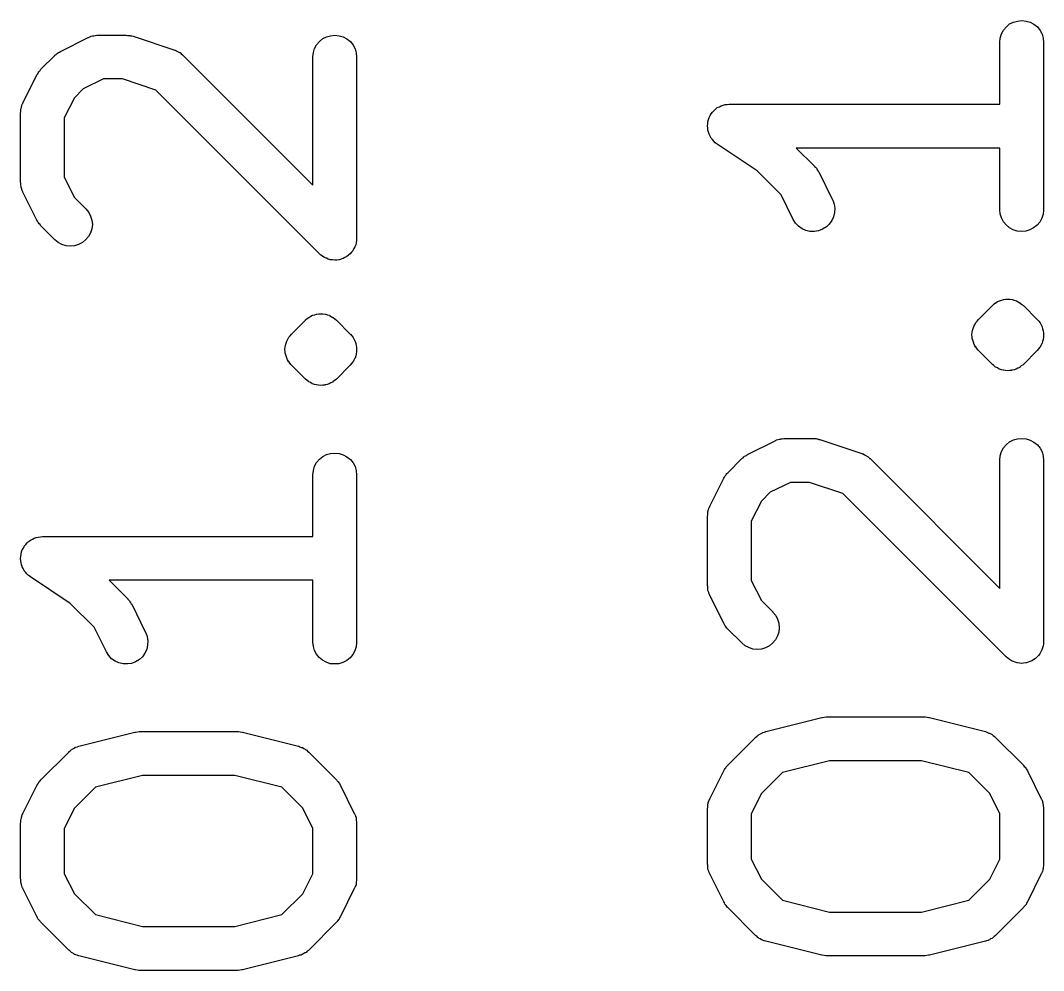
# Model space of a CAD drawing. Extents: x 160.5 to 231.1, y -123.8 to -81.5.
# Drawn here: x 201.302 to 204.802, y -112.574 to -109.326 of the extents above; entities that cross this region are included whole.
import ezdxf

# ---------------------------------------------------------------- set-up
doc = ezdxf.new("R2010")
doc.units = 0
doc.layers.add('BLACK', color=7, linetype='CONTINUOUS')

msp = doc.modelspace()

# ---------------------------------------------------------------- linework, layer by layer
at = {"layer": 'BLACK', "linetype": 'CONTINUOUS'}
for p, q in [((204.675, -109.348), (204.686, -109.338)), ((204.686, -109.338), (204.699, -109.332)), ((204.699, -109.332), (204.713, -109.328)), ((204.713, -109.328), (204.728, -109.326)), ((204.728, -109.326), (204.742, -109.328)), ((204.742, -109.328), (204.756, -109.332)), ((204.756, -109.332), (204.769, -109.339)), ((204.769, -109.339), (204.781, -109.348)), ((204.654, -109.386), (204.658, -109.372)), ((204.658, -109.372), (204.665, -109.359)), ((204.665, -109.359), (204.675, -109.348)), ((204.781, -109.348), (204.79, -109.36)), ((204.79, -109.36), (204.797, -109.373)), ((204.797, -109.373), (204.801, -109.387)), ((201.439, -109.432), (201.534, -109.384)), ((201.534, -109.384), (201.535, -109.384)), ((201.535, -109.384), (201.537, -109.383)), ((201.537, -109.383), (201.539, -109.382)), ((201.539, -109.382), (201.544, -109.38)), ((201.544, -109.38), (201.549, -109.379)), ((201.549, -109.379), (201.551, -109.378)), ((201.551, -109.378), (201.553, -109.378)), ((201.553, -109.378), (201.558, -109.377)), ((201.558, -109.377), (201.563, -109.376)), ((201.563, -109.376), (201.566, -109.376)), ((201.566, -109.376), (201.568, -109.376)), ((201.568, -109.376), (201.663, -109.376)), ((201.663, -109.376), (201.664, -109.376)), ((201.664, -109.376), (201.668, -109.377)), ((201.668, -109.377), (201.673, -109.377)), ((201.673, -109.377), (201.676, -109.377)), ((201.676, -109.377), (201.679, -109.378)), ((201.679, -109.378), (201.683, -109.379)), ((201.683, -109.379), (201.687, -109.38)), ((201.687, -109.38), (201.83, -109.428)), ((202.308, -109.422), (202.315, -109.409)), ((202.315, -109.409), (202.325, -109.398)), ((202.325, -109.398), (202.336, -109.388)), ((202.336, -109.388), (202.349, -109.382)), ((202.349, -109.382), (202.363, -109.378)), ((202.363, -109.378), (202.378, -109.376)), ((202.378, -109.376), (202.392, -109.378)), ((202.392, -109.378), (202.406, -109.382)), ((202.406, -109.382), (202.419, -109.389)), ((202.419, -109.389), (202.431, -109.398)), ((202.431, -109.398), (202.44, -109.41)), ((202.44, -109.41), (202.447, -109.423)), ((204.652, -109.4), (204.654, -109.386)), ((204.652, -109.401), (204.652, -109.4)), ((204.652, -109.612), (204.652, -109.401)), ((204.801, -109.387), (204.802, -109.401)), ((204.802, -109.401), (204.802, -109.973)), ((201.42, -109.445), (201.424, -109.442)), ((201.42, -109.446), (201.42, -109.445)), ((201.424, -109.442), (201.427, -109.44)), ((201.427, -109.44), (201.429, -109.438)), ((201.429, -109.438), (201.432, -109.436)), ((201.432, -109.436), (201.436, -109.434)), ((201.436, -109.434), (201.439, -109.432)), ((201.83, -109.428), (201.831, -109.428)), ((201.831, -109.428), (201.833, -109.429)), ((201.833, -109.429), (201.835, -109.43)), ((201.835, -109.43), (201.839, -109.432)), ((201.839, -109.432), (201.844, -109.434)), ((201.844, -109.434), (201.846, -109.435)), ((201.846, -109.435), (201.848, -109.436)), ((201.848, -109.436), (201.852, -109.44)), ((201.852, -109.44), (201.856, -109.443)), ((201.856, -109.443), (201.857, -109.444)), ((201.857, -109.444), (201.859, -109.446)), ((202.302, -109.45), (202.304, -109.436)), ((202.304, -109.436), (202.308, -109.422)), ((202.447, -109.423), (202.451, -109.437)), ((202.451, -109.437), (202.452, -109.451)), ((201.372, -109.493), (201.42, -109.446)), ((201.859, -109.446), (202.302, -109.889)), ((202.302, -109.451), (202.302, -109.45)), ((202.302, -109.889), (202.302, -109.451)), ((202.452, -109.451), (202.452, -110.07)), ((201.31, -109.608), (201.358, -109.513)), ((201.358, -109.512), (201.361, -109.508)), ((201.358, -109.513), (201.358, -109.512)), ((201.361, -109.508), (201.363, -109.505)), ((201.363, -109.505), (201.365, -109.502)), ((201.365, -109.502), (201.366, -109.5)), ((201.366, -109.5), (201.369, -109.497)), ((201.369, -109.497), (201.372, -109.493)), ((201.586, -109.526), (201.517, -109.56)), ((201.651, -109.526), (201.586, -109.526)), ((201.765, -109.564), (201.651, -109.526)), ((201.517, -109.56), (201.487, -109.591)), ((202.324, -110.123), (201.765, -109.564)), ((201.305, -109.622), (201.307, -109.617)), ((201.307, -109.617), (201.308, -109.612)), ((201.308, -109.612), (201.31, -109.61)), ((201.31, -109.61), (201.31, -109.608)), ((201.487, -109.591), (201.452, -109.659)), ((203.693, -109.621), (203.699, -109.618)), ((203.699, -109.618), (203.706, -109.615)), ((203.699, -109.618), (203.699, -109.618)), ((203.699, -109.618), (203.699, -109.618)), ((203.706, -109.615), (203.713, -109.613)), ((203.713, -109.613), (203.713, -109.613)), ((203.713, -109.613), (203.713, -109.613)), ((203.713, -109.613), (203.72, -109.613)), ((203.72, -109.613), (203.727, -109.612)), ((203.727, -109.612), (204.652, -109.612)), ((201.302, -109.641), (201.303, -109.638)), ((201.302, -109.642), (201.302, -109.641)), ((201.302, -109.88), (201.302, -109.642)), ((201.303, -109.631), (201.304, -109.626)), ((201.303, -109.636), (201.303, -109.631)), ((201.303, -109.638), (201.303, -109.636)), ((201.304, -109.626), (201.305, -109.624)), ((201.305, -109.624), (201.305, -109.622)), ((203.658, -109.658), (203.662, -109.651)), ((203.662, -109.651), (203.665, -109.645)), ((203.665, -109.645), (203.67, -109.639)), ((203.665, -109.645), (203.665, -109.645)), ((203.665, -109.645), (203.665, -109.645)), ((203.67, -109.639), (203.675, -109.634)), ((203.675, -109.634), (203.68, -109.629)), ((203.675, -109.634), (203.675, -109.634)), ((203.675, -109.634), (203.675, -109.634)), ((203.68, -109.629), (203.686, -109.624)), ((203.686, -109.624), (203.693, -109.621)), ((203.686, -109.624), (203.686, -109.624)), ((203.686, -109.624), (203.686, -109.624)), ((201.452, -109.659), (201.452, -109.862)), ((203.652, -109.686), (203.653, -109.679)), ((203.653, -109.694), (203.652, -109.686)), ((203.652, -109.686), (203.652, -109.686)), ((203.652, -109.686), (203.652, -109.686)), ((203.653, -109.679), (203.654, -109.672)), ((203.654, -109.672), (203.656, -109.664)), ((203.654, -109.672), (203.654, -109.672)), ((203.654, -109.672), (203.654, -109.672)), ((203.656, -109.664), (203.658, -109.658)), ((203.658, -109.658), (203.658, -109.658)), ((203.658, -109.658), (203.658, -109.658)), ((203.654, -109.701), (203.653, -109.694)), ((203.656, -109.708), (203.654, -109.701)), ((203.654, -109.701), (203.654, -109.701)), ((203.654, -109.701), (203.654, -109.701)), ((203.658, -109.715), (203.656, -109.708)), ((203.661, -109.721), (203.658, -109.715)), ((203.658, -109.715), (203.658, -109.715)), ((203.658, -109.715), (203.658, -109.715)), ((203.665, -109.728), (203.661, -109.721)), ((203.669, -109.733), (203.665, -109.728)), ((203.665, -109.728), (203.665, -109.728)), ((203.665, -109.728), (203.665, -109.728)), ((203.674, -109.739), (203.669, -109.733)), ((203.679, -109.744), (203.674, -109.739)), ((203.674, -109.739), (203.674, -109.739)), ((203.674, -109.739), (203.674, -109.739)), ((203.685, -109.749), (203.679, -109.744)), ((203.686, -109.749), (203.685, -109.749)), ((203.685, -109.749), (203.685, -109.749)), ((203.685, -109.749), (203.685, -109.749)), ((203.685, -109.749), (203.685, -109.749)), ((203.822, -109.84), (203.686, -109.749)), ((204.652, -109.762), (203.956, -109.762)), ((203.956, -109.762), (204.019, -109.824)), ((204.652, -109.973), (204.652, -109.762)), ((204.019, -109.824), (204.019, -109.825)), ((204.019, -109.825), (204.022, -109.828)), ((204.022, -109.828), (204.025, -109.831)), ((201.452, -109.862), (201.487, -109.931)), ((203.904, -109.922), (203.822, -109.84)), ((204.025, -109.831), (204.026, -109.834)), ((204.026, -109.834), (204.028, -109.837)), ((204.028, -109.837), (204.03, -109.84)), ((204.03, -109.84), (204.033, -109.844)), ((204.033, -109.844), (204.08, -109.939)), ((201.303, -109.882), (201.302, -109.88)), ((201.303, -109.884), (201.303, -109.882)), ((201.303, -109.889), (201.303, -109.884)), ((201.304, -109.894), (201.303, -109.889)), ((201.304, -109.896), (201.304, -109.894)), ((201.305, -109.899), (201.304, -109.896)), ((201.307, -109.903), (201.305, -109.899)), ((201.308, -109.908), (201.307, -109.903)), ((201.309, -109.91), (201.308, -109.908)), ((201.31, -109.912), (201.309, -109.91)), ((201.31, -109.913), (201.31, -109.912)), ((201.358, -110.009), (201.31, -109.913)), ((201.487, -109.931), (201.526, -109.97)), ((203.946, -110.006), (203.904, -109.922)), ((201.526, -109.97), (201.526, -109.97)), ((201.526, -109.97), (201.536, -109.982)), ((204.08, -109.939), (204.081, -109.94)), ((204.081, -109.94), (204.086, -109.954)), ((204.086, -109.954), (204.088, -109.968)), ((204.088, -109.968), (204.087, -109.983)), ((201.536, -109.982), (201.542, -109.995)), ((201.542, -109.995), (201.546, -110.009)), ((204.084, -109.997), (204.078, -110.01)), ((204.087, -109.983), (204.084, -109.997)), ((204.654, -109.987), (204.652, -109.973)), ((204.658, -110.001), (204.654, -109.987)), ((204.665, -110.014), (204.658, -110.001)), ((204.796, -110.002), (204.789, -110.015)), ((204.801, -109.988), (204.796, -110.002)), ((204.802, -109.974), (204.801, -109.988)), ((204.802, -109.973), (204.802, -109.974)), ((201.36, -110.012), (201.358, -110.009)), ((201.362, -110.016), (201.36, -110.012)), ((201.364, -110.018), (201.362, -110.016)), ((201.366, -110.021), (201.364, -110.018)), ((201.369, -110.024), (201.366, -110.021)), ((201.371, -110.027), (201.369, -110.024)), ((201.372, -110.028), (201.371, -110.027)), ((201.42, -110.076), (201.372, -110.028)), ((201.546, -110.038), (201.542, -110.052)), ((201.546, -110.009), (201.548, -110.023)), ((201.548, -110.023), (201.546, -110.038)), ((203.954, -110.019), (203.946, -110.006)), ((203.964, -110.029), (203.954, -110.019)), ((203.976, -110.038), (203.964, -110.029)), ((203.989, -110.044), (203.976, -110.038)), ((204.046, -110.04), (204.032, -110.045)), ((204.059, -110.032), (204.046, -110.04)), ((204.069, -110.022), (204.059, -110.032)), ((204.078, -110.01), (204.069, -110.022)), ((204.674, -110.025), (204.665, -110.014)), ((204.685, -110.035), (204.674, -110.025)), ((204.698, -110.042), (204.685, -110.035)), ((204.768, -110.035), (204.755, -110.042)), ((204.78, -110.026), (204.768, -110.035)), ((204.789, -110.015), (204.78, -110.026)), ((201.535, -110.065), (201.525, -110.076)), ((201.542, -110.052), (201.535, -110.065)), ((202.452, -110.07), (202.452, -110.071)), ((202.452, -110.071), (202.452, -110.071)), ((202.452, -110.071), (202.452, -110.071)), ((202.452, -110.071), (202.452, -110.071)), ((202.452, -110.071), (202.452, -110.078)), ((204.003, -110.047), (203.989, -110.044)), ((204.018, -110.047), (204.003, -110.047)), ((204.032, -110.045), (204.018, -110.047)), ((204.712, -110.046), (204.698, -110.042)), ((204.727, -110.048), (204.712, -110.046)), ((204.741, -110.046), (204.727, -110.048)), ((204.755, -110.042), (204.741, -110.046)), ((201.431, -110.085), (201.42, -110.076)), ((201.444, -110.092), (201.431, -110.085)), ((201.458, -110.096), (201.444, -110.092)), ((201.472, -110.098), (201.458, -110.096)), ((201.487, -110.096), (201.472, -110.098)), ((201.501, -110.092), (201.487, -110.096)), ((201.514, -110.085), (201.501, -110.092)), ((201.525, -110.076), (201.514, -110.085)), ((202.443, -110.106), (202.439, -110.112)), ((202.446, -110.1), (202.443, -110.106)), ((202.449, -110.093), (202.446, -110.1)), ((202.446, -110.1), (202.446, -110.1)), ((202.446, -110.1), (202.446, -110.1)), ((202.451, -110.086), (202.449, -110.093)), ((202.452, -110.078), (202.451, -110.086)), ((202.451, -110.086), (202.451, -110.086)), ((202.451, -110.086), (202.451, -110.086)), ((202.33, -110.128), (202.324, -110.123)), ((202.335, -110.132), (202.33, -110.128)), ((202.336, -110.132), (202.335, -110.132)), ((202.336, -110.133), (202.336, -110.132)), ((202.342, -110.136), (202.336, -110.133)), ((202.348, -110.139), (202.342, -110.136)), ((202.349, -110.139), (202.348, -110.139)), ((202.348, -110.139), (202.348, -110.139)), ((202.355, -110.142), (202.349, -110.139)), ((202.362, -110.144), (202.355, -110.142)), ((202.363, -110.144), (202.362, -110.144)), ((202.362, -110.144), (202.362, -110.144)), ((202.37, -110.144), (202.363, -110.144)), ((202.377, -110.145), (202.37, -110.144)), ((202.384, -110.145), (202.377, -110.145)), ((202.377, -110.145), (202.377, -110.145)), ((202.377, -110.145), (202.377, -110.145)), ((202.391, -110.144), (202.384, -110.145)), ((202.392, -110.144), (202.391, -110.144)), ((202.399, -110.142), (202.392, -110.144)), ((202.392, -110.144), (202.392, -110.144)), ((202.405, -110.14), (202.399, -110.142)), ((202.406, -110.14), (202.405, -110.14)), ((202.412, -110.136), (202.406, -110.14)), ((202.406, -110.14), (202.406, -110.14)), ((202.418, -110.133), (202.412, -110.136)), ((202.419, -110.133), (202.418, -110.133)), ((202.424, -110.128), (202.419, -110.133)), ((202.419, -110.133), (202.419, -110.133)), ((202.43, -110.124), (202.424, -110.128)), ((202.435, -110.118), (202.43, -110.124)), ((202.43, -110.124), (202.43, -110.124)), ((202.43, -110.124), (202.43, -110.124)), ((202.439, -110.113), (202.435, -110.118)), ((202.439, -110.112), (202.439, -110.112)), ((202.439, -110.112), (202.439, -110.113)), ((204.645, -110.287), (204.651, -110.284)), ((204.651, -110.284), (204.652, -110.284)), ((204.652, -110.284), (204.659, -110.282)), ((204.652, -110.284), (204.652, -110.284)), ((204.659, -110.282), (204.665, -110.28)), ((204.665, -110.28), (204.666, -110.28)), ((204.666, -110.28), (204.673, -110.279)), ((204.666, -110.28), (204.666, -110.28)), ((204.673, -110.279), (204.68, -110.279)), ((204.68, -110.279), (204.681, -110.279)), ((204.68, -110.279), (204.68, -110.279)), ((204.681, -110.279), (204.687, -110.279)), ((204.687, -110.279), (204.695, -110.28)), ((204.695, -110.28), (204.695, -110.28)), ((204.695, -110.28), (204.695, -110.28)), ((204.695, -110.28), (204.702, -110.282)), ((204.702, -110.282), (204.709, -110.284)), ((204.709, -110.284), (204.709, -110.284)), ((204.709, -110.284), (204.709, -110.285)), ((204.709, -110.285), (204.715, -110.288)), ((204.579, -110.348), (204.627, -110.301)), ((204.627, -110.3), (204.633, -110.295)), ((204.627, -110.301), (204.627, -110.3)), ((204.627, -110.3), (204.627, -110.3)), ((204.627, -110.3), (204.627, -110.3)), ((204.627, -110.3), (204.627, -110.3)), ((204.633, -110.295), (204.638, -110.291)), ((204.638, -110.291), (204.639, -110.291)), ((204.639, -110.291), (204.645, -110.287)), ((204.639, -110.291), (204.639, -110.291)), ((204.715, -110.288), (204.721, -110.291)), ((204.721, -110.291), (204.722, -110.291)), ((204.722, -110.291), (204.722, -110.292)), ((204.722, -110.292), (204.727, -110.296)), ((204.727, -110.296), (204.733, -110.301)), ((204.733, -110.301), (204.78, -110.348)), ((202.229, -110.398), (202.277, -110.351)), ((202.277, -110.35), (202.283, -110.345)), ((202.277, -110.351), (202.277, -110.35)), ((202.277, -110.35), (202.277, -110.35)), ((202.277, -110.35), (202.277, -110.35)), ((202.277, -110.35), (202.277, -110.35)), ((202.283, -110.345), (202.288, -110.341)), ((202.288, -110.341), (202.289, -110.341)), ((202.289, -110.341), (202.295, -110.337)), ((202.289, -110.341), (202.289, -110.341)), ((202.295, -110.337), (202.301, -110.334)), ((202.301, -110.334), (202.302, -110.334)), ((202.302, -110.334), (202.309, -110.332)), ((202.302, -110.334), (202.302, -110.334)), ((202.309, -110.332), (202.315, -110.33)), ((202.315, -110.33), (202.316, -110.33)), ((202.316, -110.33), (202.323, -110.329)), ((202.316, -110.33), (202.316, -110.33)), ((202.323, -110.329), (202.33, -110.329)), ((202.33, -110.329), (202.331, -110.329)), ((202.33, -110.329), (202.33, -110.329)), ((202.331, -110.329), (202.337, -110.329)), ((202.337, -110.329), (202.345, -110.33)), ((202.345, -110.33), (202.345, -110.33)), ((202.345, -110.33), (202.345, -110.33)), ((202.345, -110.33), (202.352, -110.332)), ((202.352, -110.332), (202.359, -110.334)), ((202.359, -110.334), (202.359, -110.334)), ((202.359, -110.334), (202.359, -110.335)), ((202.359, -110.335), (202.365, -110.338)), ((202.365, -110.338), (202.371, -110.341)), ((202.371, -110.341), (202.372, -110.341)), ((202.372, -110.341), (202.372, -110.342)), ((202.372, -110.342), (202.377, -110.346)), ((202.377, -110.346), (202.383, -110.351)), ((202.383, -110.351), (202.43, -110.398)), ((204.57, -110.359), (204.575, -110.354)), ((204.575, -110.354), (204.579, -110.348)), ((204.78, -110.348), (204.781, -110.349)), ((204.781, -110.349), (204.781, -110.349)), ((204.781, -110.349), (204.781, -110.349)), ((204.781, -110.349), (204.781, -110.349)), ((204.781, -110.349), (204.781, -110.349)), ((204.781, -110.349), (204.781, -110.349)), ((204.781, -110.349), (204.781, -110.349)), ((204.781, -110.349), (204.786, -110.354)), ((204.786, -110.354), (204.79, -110.36)), ((204.558, -110.393), (204.559, -110.386)), ((204.559, -110.386), (204.561, -110.379)), ((204.559, -110.386), (204.559, -110.386)), ((204.559, -110.386), (204.559, -110.386)), ((204.559, -110.386), (204.559, -110.386)), ((204.559, -110.386), (204.559, -110.386)), ((204.561, -110.379), (204.563, -110.372)), ((204.563, -110.372), (204.567, -110.366)), ((204.563, -110.372), (204.563, -110.372)), ((204.563, -110.372), (204.563, -110.372)), ((204.563, -110.372), (204.563, -110.372)), ((204.563, -110.372), (204.563, -110.372)), ((204.567, -110.366), (204.57, -110.359)), ((204.57, -110.359), (204.57, -110.359)), ((204.57, -110.359), (204.57, -110.359)), ((204.57, -110.359), (204.57, -110.359)), ((204.57, -110.359), (204.57, -110.359)), ((204.79, -110.36), (204.79, -110.36)), ((204.79, -110.36), (204.79, -110.36)), ((204.79, -110.36), (204.79, -110.36)), ((204.79, -110.36), (204.79, -110.36)), ((204.79, -110.36), (204.794, -110.367)), ((204.794, -110.367), (204.797, -110.373)), ((204.797, -110.373), (204.797, -110.373)), ((204.797, -110.373), (204.797, -110.373)), ((204.797, -110.373), (204.797, -110.373)), ((204.797, -110.373), (204.797, -110.373)), ((204.797, -110.373), (204.799, -110.38)), ((204.799, -110.38), (204.801, -110.387)), ((204.801, -110.387), (204.801, -110.387)), ((204.801, -110.387), (204.801, -110.387)), ((204.801, -110.387), (204.801, -110.387)), ((204.801, -110.387), (204.801, -110.387)), ((204.801, -110.387), (204.802, -110.394)), ((202.211, -110.429), (202.213, -110.422)), ((202.213, -110.422), (202.217, -110.416)), ((202.213, -110.422), (202.213, -110.422)), ((202.213, -110.422), (202.213, -110.422)), ((202.213, -110.422), (202.213, -110.422)), ((202.213, -110.422), (202.213, -110.422)), ((202.217, -110.416), (202.22, -110.409)), ((202.22, -110.409), (202.225, -110.404)), ((202.22, -110.409), (202.22, -110.409)), ((202.22, -110.409), (202.22, -110.409)), ((202.22, -110.409), (202.22, -110.409)), ((202.22, -110.409), (202.22, -110.409)), ((202.225, -110.404), (202.229, -110.398)), ((202.43, -110.398), (202.431, -110.399)), ((202.431, -110.399), (202.431, -110.399)), ((202.431, -110.399), (202.431, -110.399)), ((202.431, -110.399), (202.431, -110.399)), ((202.431, -110.399), (202.431, -110.399)), ((202.431, -110.399), (202.431, -110.399)), ((202.431, -110.399), (202.431, -110.399)), ((202.431, -110.399), (202.436, -110.404)), ((202.436, -110.404), (202.44, -110.41)), ((202.44, -110.41), (202.44, -110.41)), ((202.44, -110.41), (202.44, -110.41)), ((202.44, -110.41), (202.44, -110.41)), ((202.44, -110.41), (202.44, -110.41)), ((202.44, -110.41), (202.444, -110.417)), ((202.444, -110.417), (202.447, -110.423)), ((202.447, -110.423), (202.447, -110.423)), ((202.447, -110.423), (202.447, -110.423)), ((202.447, -110.423), (202.447, -110.423)), ((202.447, -110.423), (202.447, -110.423)), ((202.447, -110.423), (202.449, -110.43)), ((204.557, -110.4), (204.558, -110.393)), ((204.557, -110.401), (204.557, -110.4)), ((204.558, -110.408), (204.557, -110.401)), ((204.557, -110.401), (204.557, -110.401)), ((204.557, -110.401), (204.557, -110.401)), ((204.557, -110.401), (204.557, -110.401)), ((204.558, -110.415), (204.558, -110.408)), ((204.559, -110.415), (204.558, -110.415)), ((204.558, -110.415), (204.558, -110.415)), ((204.558, -110.415), (204.558, -110.415)), ((204.559, -110.416), (204.559, -110.415)), ((204.561, -110.422), (204.559, -110.416)), ((204.563, -110.429), (204.561, -110.422)), ((204.799, -110.423), (204.797, -110.43)), ((204.801, -110.417), (204.799, -110.423)), ((204.799, -110.423), (204.799, -110.423)), ((204.802, -110.409), (204.801, -110.416)), ((204.801, -110.416), (204.801, -110.416)), ((204.801, -110.416), (204.801, -110.416)), ((204.801, -110.416), (204.801, -110.416)), ((204.801, -110.416), (204.801, -110.417)), ((204.802, -110.394), (204.802, -110.401)), ((204.802, -110.401), (204.802, -110.402)), ((204.802, -110.402), (204.802, -110.402)), ((204.802, -110.402), (204.802, -110.402)), ((204.802, -110.402), (204.802, -110.402)), ((204.802, -110.402), (204.802, -110.409)), ((202.207, -110.45), (202.208, -110.443)), ((202.207, -110.451), (202.207, -110.45)), ((202.208, -110.458), (202.207, -110.451)), ((202.207, -110.451), (202.207, -110.451)), ((202.207, -110.451), (202.207, -110.451)), ((202.207, -110.451), (202.207, -110.451)), ((202.208, -110.443), (202.209, -110.436)), ((202.208, -110.465), (202.208, -110.458)), ((202.209, -110.436), (202.211, -110.429)), ((202.209, -110.436), (202.209, -110.436)), ((202.209, -110.436), (202.209, -110.436)), ((202.209, -110.436), (202.209, -110.436)), ((202.209, -110.436), (202.209, -110.436)), ((202.449, -110.43), (202.451, -110.437)), ((202.451, -110.437), (202.451, -110.437)), ((202.451, -110.437), (202.451, -110.437)), ((202.451, -110.437), (202.451, -110.437)), ((202.451, -110.437), (202.451, -110.437)), ((202.451, -110.437), (202.452, -110.444)), ((202.452, -110.459), (202.451, -110.466)), ((202.452, -110.444), (202.452, -110.451)), ((202.452, -110.451), (202.452, -110.452)), ((202.452, -110.452), (202.452, -110.452)), ((202.452, -110.452), (202.452, -110.452)), ((202.452, -110.452), (202.452, -110.452)), ((202.452, -110.452), (202.452, -110.459)), ((204.563, -110.43), (204.563, -110.429)), ((204.563, -110.429), (204.563, -110.429)), ((204.563, -110.429), (204.563, -110.429)), ((204.563, -110.429), (204.563, -110.429)), ((204.566, -110.436), (204.563, -110.43)), ((204.569, -110.442), (204.566, -110.436)), ((204.57, -110.442), (204.569, -110.442)), ((204.569, -110.442), (204.569, -110.442)), ((204.569, -110.442), (204.569, -110.442)), ((204.569, -110.442), (204.569, -110.442)), ((204.574, -110.448), (204.57, -110.442)), ((204.578, -110.453), (204.574, -110.448)), ((204.579, -110.454), (204.578, -110.453)), ((204.627, -110.502), (204.579, -110.454)), ((204.579, -110.454), (204.579, -110.454)), ((204.579, -110.454), (204.579, -110.454)), ((204.579, -110.454), (204.579, -110.454)), ((204.579, -110.454), (204.579, -110.454)), ((204.579, -110.454), (204.579, -110.454)), ((204.579, -110.454), (204.579, -110.454)), ((204.78, -110.454), (204.733, -110.502)), ((204.785, -110.449), (204.78, -110.454)), ((204.789, -110.443), (204.785, -110.449)), ((204.79, -110.443), (204.789, -110.443)), ((204.789, -110.443), (204.789, -110.443)), ((204.793, -110.437), (204.79, -110.443)), ((204.79, -110.443), (204.79, -110.443)), ((204.79, -110.443), (204.79, -110.443)), ((204.796, -110.43), (204.793, -110.437)), ((204.797, -110.43), (204.796, -110.43)), ((204.796, -110.43), (204.796, -110.43)), ((204.797, -110.43), (204.797, -110.43)), ((204.797, -110.43), (204.797, -110.43)), ((202.209, -110.465), (202.208, -110.465)), ((202.208, -110.465), (202.208, -110.465)), ((202.208, -110.465), (202.208, -110.465)), ((202.209, -110.466), (202.209, -110.465)), ((202.211, -110.472), (202.209, -110.466)), ((202.213, -110.479), (202.211, -110.472)), ((202.213, -110.48), (202.213, -110.479)), ((202.213, -110.479), (202.213, -110.479)), ((202.213, -110.479), (202.213, -110.479)), ((202.213, -110.479), (202.213, -110.479)), ((202.216, -110.486), (202.213, -110.48)), ((202.219, -110.492), (202.216, -110.486)), ((202.22, -110.492), (202.219, -110.492)), ((202.219, -110.492), (202.219, -110.492)), ((202.219, -110.492), (202.219, -110.492)), ((202.219, -110.492), (202.219, -110.492)), ((202.224, -110.498), (202.22, -110.492)), ((202.439, -110.493), (202.435, -110.499)), ((202.44, -110.493), (202.439, -110.493)), ((202.439, -110.493), (202.439, -110.493)), ((202.443, -110.487), (202.44, -110.493)), ((202.44, -110.493), (202.44, -110.493)), ((202.44, -110.493), (202.44, -110.493)), ((202.446, -110.48), (202.443, -110.487)), ((202.447, -110.48), (202.446, -110.48)), ((202.446, -110.48), (202.446, -110.48)), ((202.449, -110.473), (202.447, -110.48)), ((202.447, -110.48), (202.447, -110.48)), ((202.447, -110.48), (202.447, -110.48)), ((202.451, -110.467), (202.449, -110.473)), ((202.449, -110.473), (202.449, -110.473)), ((202.451, -110.466), (202.451, -110.466)), ((202.451, -110.466), (202.451, -110.466)), ((202.451, -110.466), (202.451, -110.466)), ((202.451, -110.466), (202.451, -110.467)), ((202.228, -110.503), (202.224, -110.498)), ((202.229, -110.504), (202.228, -110.503)), ((202.277, -110.552), (202.229, -110.504)), ((202.229, -110.504), (202.229, -110.504)), ((202.229, -110.504), (202.229, -110.504)), ((202.229, -110.504), (202.229, -110.504)), ((202.229, -110.504), (202.229, -110.504)), ((202.229, -110.504), (202.229, -110.504)), ((202.229, -110.504), (202.229, -110.504)), ((202.43, -110.504), (202.383, -110.552)), ((202.435, -110.499), (202.43, -110.504)), ((202.435, -110.499), (202.435, -110.499)), ((204.632, -110.506), (204.627, -110.502)), ((204.638, -110.511), (204.632, -110.506)), ((204.644, -110.514), (204.638, -110.511)), ((204.638, -110.511), (204.638, -110.511)), ((204.638, -110.511), (204.638, -110.511)), ((204.65, -110.518), (204.644, -110.514)), ((204.651, -110.518), (204.65, -110.518)), ((204.658, -110.52), (204.651, -110.518)), ((204.651, -110.518), (204.651, -110.518)), ((204.664, -110.522), (204.658, -110.52)), ((204.665, -110.522), (204.664, -110.522)), ((204.672, -110.523), (204.665, -110.522)), ((204.665, -110.522), (204.665, -110.522)), ((204.679, -110.524), (204.672, -110.523)), ((204.686, -110.523), (204.679, -110.524)), ((204.679, -110.524), (204.679, -110.524)), ((204.679, -110.524), (204.679, -110.524)), ((204.694, -110.523), (204.686, -110.523)), ((204.701, -110.52), (204.694, -110.522)), ((204.694, -110.522), (204.694, -110.522)), ((204.694, -110.522), (204.694, -110.523)), ((204.708, -110.518), (204.701, -110.52)), ((204.714, -110.515), (204.708, -110.518)), ((204.708, -110.518), (204.708, -110.518)), ((204.708, -110.518), (204.708, -110.518)), ((204.721, -110.512), (204.714, -110.515)), ((204.726, -110.507), (204.721, -110.511)), ((204.721, -110.511), (204.721, -110.512)), ((204.721, -110.512), (204.721, -110.512)), ((204.732, -110.503), (204.726, -110.507)), ((204.733, -110.502), (204.732, -110.502)), ((204.732, -110.502), (204.732, -110.502)), ((204.732, -110.502), (204.732, -110.502)), ((204.732, -110.502), (204.732, -110.503)), ((202.282, -110.556), (202.277, -110.552)), ((202.288, -110.561), (202.282, -110.556)), ((202.294, -110.564), (202.288, -110.561)), ((202.288, -110.561), (202.288, -110.561)), ((202.288, -110.561), (202.288, -110.561)), ((202.3, -110.568), (202.294, -110.564)), ((202.364, -110.565), (202.358, -110.568)), ((202.371, -110.562), (202.364, -110.565)), ((202.376, -110.557), (202.371, -110.561)), ((202.371, -110.561), (202.371, -110.562)), ((202.371, -110.562), (202.371, -110.562)), ((202.382, -110.553), (202.376, -110.557)), ((202.383, -110.552), (202.382, -110.552)), ((202.382, -110.552), (202.382, -110.552)), ((202.382, -110.552), (202.382, -110.552)), ((202.382, -110.552), (202.382, -110.553)), ((202.301, -110.568), (202.3, -110.568)), ((202.308, -110.57), (202.301, -110.568)), ((202.301, -110.568), (202.301, -110.568)), ((202.314, -110.572), (202.308, -110.57)), ((202.315, -110.572), (202.314, -110.572)), ((202.322, -110.573), (202.315, -110.572)), ((202.315, -110.572), (202.315, -110.572)), ((202.329, -110.574), (202.322, -110.573)), ((202.336, -110.573), (202.329, -110.574)), ((202.329, -110.574), (202.329, -110.574)), ((202.329, -110.574), (202.329, -110.574)), ((202.344, -110.573), (202.336, -110.573)), ((202.351, -110.57), (202.344, -110.572)), ((202.344, -110.572), (202.344, -110.572)), ((202.344, -110.572), (202.344, -110.573)), ((202.358, -110.568), (202.351, -110.57)), ((202.358, -110.568), (202.358, -110.568)), ((202.358, -110.568), (202.358, -110.568)), ((203.789, -110.81), (203.884, -110.763)), ((203.884, -110.763), (203.885, -110.762)), ((203.885, -110.762), (203.887, -110.761)), ((203.887, -110.761), (203.889, -110.76)), ((203.889, -110.76), (203.894, -110.759)), ((203.894, -110.759), (203.899, -110.757)), ((203.899, -110.757), (203.901, -110.757)), ((203.901, -110.757), (203.903, -110.756)), ((203.903, -110.756), (203.908, -110.756)), ((203.908, -110.756), (203.913, -110.755)), ((203.913, -110.755), (203.916, -110.755)), ((203.916, -110.755), (203.918, -110.755)), ((203.918, -110.755), (204.013, -110.755)), ((204.013, -110.755), (204.014, -110.755)), ((204.014, -110.755), (204.018, -110.755)), ((204.018, -110.755), (204.023, -110.755)), ((204.023, -110.755), (204.026, -110.756)), ((204.026, -110.756), (204.029, -110.756)), ((204.029, -110.756), (204.033, -110.758)), ((204.033, -110.758), (204.037, -110.759)), ((204.037, -110.759), (204.18, -110.806)), ((204.675, -110.776), (204.686, -110.767)), ((204.686, -110.767), (204.699, -110.76)), ((204.699, -110.76), (204.713, -110.756)), ((204.713, -110.756), (204.728, -110.755)), ((204.728, -110.755), (204.742, -110.756)), ((204.742, -110.756), (204.756, -110.761)), ((204.756, -110.761), (204.769, -110.768)), ((204.769, -110.768), (204.781, -110.777)), ((202.336, -110.817), (202.349, -110.81)), ((202.349, -110.81), (202.363, -110.806)), ((202.363, -110.806), (202.378, -110.805)), ((202.378, -110.805), (202.392, -110.806)), ((202.392, -110.806), (202.406, -110.811)), ((203.786, -110.813), (203.789, -110.81)), ((204.18, -110.806), (204.181, -110.807)), ((204.181, -110.807), (204.183, -110.807)), ((204.183, -110.807), (204.185, -110.808)), ((204.185, -110.808), (204.189, -110.811)), ((204.654, -110.814), (204.658, -110.8)), ((204.658, -110.8), (204.665, -110.787)), ((204.665, -110.787), (204.675, -110.776)), ((204.781, -110.777), (204.79, -110.788)), ((204.79, -110.788), (204.797, -110.801)), ((204.797, -110.801), (204.801, -110.815)), ((202.308, -110.85), (202.315, -110.837)), ((202.315, -110.837), (202.325, -110.826)), ((202.325, -110.826), (202.336, -110.817)), ((202.406, -110.811), (202.419, -110.818)), ((202.419, -110.818), (202.431, -110.827)), ((202.431, -110.827), (202.44, -110.838)), ((202.44, -110.838), (202.447, -110.851)), ((203.722, -110.872), (203.77, -110.824)), ((203.77, -110.824), (203.774, -110.821)), ((203.77, -110.824), (203.77, -110.824)), ((203.774, -110.821), (203.777, -110.818)), ((203.777, -110.818), (203.779, -110.816)), ((203.779, -110.816), (203.782, -110.814)), ((203.782, -110.814), (203.786, -110.813)), ((204.189, -110.811), (204.194, -110.813)), ((204.194, -110.813), (204.196, -110.814)), ((204.196, -110.814), (204.198, -110.815)), ((204.198, -110.815), (204.202, -110.818)), ((204.202, -110.818), (204.206, -110.821)), ((204.206, -110.821), (204.207, -110.823)), ((204.207, -110.823), (204.209, -110.824)), ((204.209, -110.824), (204.652, -111.268)), ((204.652, -110.829), (204.654, -110.814)), ((204.652, -110.83), (204.652, -110.829)), ((204.652, -111.268), (204.652, -110.83)), ((204.801, -110.815), (204.802, -110.83)), ((204.802, -110.83), (204.802, -111.449)), ((202.302, -110.879), (202.304, -110.864)), ((202.302, -110.88), (202.302, -110.879)), ((202.302, -111.09), (202.302, -110.88)), ((202.304, -110.864), (202.308, -110.85)), ((202.447, -110.851), (202.451, -110.865)), ((202.451, -110.865), (202.452, -110.88)), ((202.452, -110.88), (202.452, -111.451)), ((203.715, -110.881), (203.716, -110.878)), ((203.716, -110.878), (203.719, -110.875)), ((203.719, -110.875), (203.722, -110.872)), ((203.66, -110.987), (203.708, -110.891)), ((203.708, -110.891), (203.711, -110.887)), ((203.708, -110.891), (203.708, -110.891)), ((203.711, -110.887), (203.713, -110.883)), ((203.713, -110.883), (203.715, -110.881)), ((203.936, -110.905), (203.867, -110.939)), ((204.001, -110.905), (203.936, -110.905)), ((204.115, -110.943), (204.001, -110.905)), ((203.867, -110.939), (203.837, -110.969)), ((204.674, -111.502), (204.115, -110.943)), ((203.837, -110.969), (203.802, -111.038)), ((203.652, -111.019), (203.653, -111.017)), ((203.652, -111.02), (203.652, -111.019)), ((203.652, -111.258), (203.652, -111.02)), ((203.653, -111.01), (203.654, -111.005)), ((203.653, -111.015), (203.653, -111.01)), ((203.653, -111.017), (203.653, -111.015)), ((203.654, -111.005), (203.655, -111.003)), ((203.655, -111), (203.657, -110.996)), ((203.655, -111.003), (203.655, -111)), ((203.657, -110.996), (203.658, -110.991)), ((203.658, -110.991), (203.66, -110.989)), ((203.66, -110.989), (203.66, -110.987)), ((203.802, -111.038), (203.802, -111.241)), ((201.37, -111.091), (201.377, -111.09)), ((201.377, -111.09), (202.302, -111.09)), ((201.312, -111.13), (201.315, -111.124)), ((201.315, -111.123), (201.32, -111.118)), ((201.315, -111.124), (201.315, -111.123)), ((201.315, -111.123), (201.315, -111.123)), ((201.32, -111.118), (201.325, -111.112)), ((201.325, -111.112), (201.33, -111.107)), ((201.325, -111.112), (201.325, -111.112)), ((201.325, -111.112), (201.325, -111.112)), ((201.33, -111.107), (201.336, -111.103)), ((201.336, -111.103), (201.343, -111.099)), ((201.336, -111.103), (201.336, -111.103)), ((201.336, -111.103), (201.336, -111.103)), ((201.343, -111.099), (201.349, -111.096)), ((201.349, -111.096), (201.356, -111.094)), ((201.349, -111.096), (201.349, -111.096)), ((201.349, -111.096), (201.349, -111.096)), ((201.356, -111.094), (201.363, -111.092)), ((201.363, -111.092), (201.37, -111.091)), ((201.363, -111.092), (201.363, -111.092)), ((201.363, -111.092), (201.363, -111.092)), ((201.302, -111.165), (201.303, -111.158)), ((201.303, -111.158), (201.304, -111.15)), ((201.304, -111.15), (201.306, -111.143)), ((201.304, -111.15), (201.304, -111.15)), ((201.304, -111.15), (201.304, -111.15)), ((201.306, -111.143), (201.308, -111.136)), ((201.308, -111.136), (201.312, -111.13)), ((201.308, -111.136), (201.308, -111.136)), ((201.308, -111.136), (201.308, -111.136)), ((201.303, -111.173), (201.302, -111.165)), ((201.302, -111.165), (201.302, -111.165)), ((201.302, -111.165), (201.302, -111.165)), ((201.304, -111.179), (201.303, -111.173)), ((201.304, -111.18), (201.304, -111.179)), ((201.304, -111.179), (201.304, -111.179)), ((201.306, -111.187), (201.304, -111.18)), ((201.308, -111.193), (201.306, -111.187)), ((201.308, -111.194), (201.308, -111.193)), ((201.311, -111.2), (201.308, -111.194)), ((201.308, -111.194), (201.308, -111.194)), ((201.315, -111.206), (201.311, -111.2)), ((201.315, -111.207), (201.315, -111.206)), ((201.315, -111.206), (201.315, -111.206)), ((201.319, -111.212), (201.315, -111.207)), ((201.324, -111.218), (201.319, -111.212)), ((201.329, -111.223), (201.324, -111.218)), ((201.324, -111.218), (201.324, -111.218)), ((201.324, -111.218), (201.324, -111.218)), ((201.335, -111.227), (201.329, -111.223)), ((201.336, -111.228), (201.335, -111.227)), ((201.335, -111.227), (201.335, -111.227)), ((201.335, -111.227), (201.335, -111.227)), ((201.335, -111.227), (201.335, -111.227)), ((201.472, -111.319), (201.336, -111.228)), ((202.302, -111.24), (201.606, -111.24)), ((201.606, -111.24), (201.669, -111.303)), ((202.302, -111.451), (202.302, -111.24)), ((203.653, -111.261), (203.652, -111.258)), ((203.653, -111.263), (203.653, -111.261)), ((203.653, -111.268), (203.653, -111.263)), ((203.802, -111.241), (203.837, -111.309)), ((203.654, -111.273), (203.653, -111.268)), ((203.654, -111.275), (203.654, -111.273)), ((203.655, -111.277), (203.654, -111.275)), ((203.657, -111.282), (203.655, -111.277)), ((203.658, -111.287), (203.657, -111.282)), ((203.659, -111.289), (203.658, -111.287)), ((203.66, -111.291), (203.659, -111.289)), ((203.66, -111.292), (203.66, -111.291)), ((203.708, -111.387), (203.66, -111.292)), ((201.554, -111.4), (201.472, -111.319)), ((201.669, -111.303), (201.669, -111.304)), ((201.669, -111.304), (201.672, -111.307)), ((201.672, -111.307), (201.675, -111.31)), ((201.675, -111.31), (201.676, -111.313)), ((201.676, -111.313), (201.678, -111.315)), ((201.678, -111.315), (201.68, -111.319)), ((201.68, -111.319), (201.683, -111.322)), ((201.683, -111.322), (201.73, -111.418)), ((203.837, -111.309), (203.876, -111.348)), ((203.876, -111.348), (203.876, -111.349)), ((203.876, -111.349), (203.886, -111.36)), ((203.886, -111.36), (203.892, -111.373)), ((201.596, -111.485), (201.554, -111.4)), ((203.71, -111.391), (203.708, -111.387)), ((203.712, -111.394), (203.71, -111.391)), ((203.714, -111.397), (203.712, -111.394)), ((203.716, -111.4), (203.714, -111.397)), ((203.719, -111.403), (203.716, -111.4)), ((203.721, -111.406), (203.719, -111.403)), ((203.892, -111.373), (203.896, -111.387)), ((203.896, -111.387), (203.898, -111.402)), ((203.898, -111.402), (203.896, -111.417)), ((201.73, -111.418), (201.731, -111.419)), ((201.731, -111.419), (201.736, -111.432)), ((201.736, -111.432), (201.738, -111.447)), ((203.722, -111.407), (203.721, -111.406)), ((203.77, -111.454), (203.722, -111.407)), ((203.892, -111.43), (203.885, -111.443)), ((203.896, -111.417), (203.892, -111.43)), ((201.737, -111.461), (201.734, -111.476)), ((201.738, -111.447), (201.737, -111.461)), ((202.304, -111.466), (202.302, -111.451)), ((202.308, -111.48), (202.304, -111.466)), ((202.451, -111.467), (202.446, -111.481)), ((202.452, -111.452), (202.451, -111.467)), ((202.452, -111.451), (202.452, -111.452)), ((203.781, -111.464), (203.77, -111.454)), ((203.794, -111.47), (203.781, -111.464)), ((203.808, -111.475), (203.794, -111.47)), ((203.822, -111.476), (203.808, -111.475)), ((203.837, -111.475), (203.822, -111.476)), ((203.851, -111.471), (203.837, -111.475)), ((203.864, -111.464), (203.851, -111.471)), ((203.875, -111.455), (203.864, -111.464)), ((203.885, -111.443), (203.875, -111.455)), ((204.799, -111.471), (204.796, -111.478)), ((204.801, -111.464), (204.799, -111.471)), ((204.802, -111.457), (204.801, -111.464)), ((204.801, -111.464), (204.801, -111.464)), ((204.801, -111.464), (204.801, -111.464)), ((204.802, -111.449), (204.802, -111.45)), ((204.802, -111.45), (204.802, -111.45)), ((204.802, -111.45), (204.802, -111.45)), ((204.802, -111.45), (204.802, -111.45)), ((204.802, -111.45), (204.802, -111.457)), ((201.604, -111.497), (201.596, -111.485)), ((201.614, -111.508), (201.604, -111.497)), ((201.626, -111.516), (201.614, -111.508)), ((201.719, -111.501), (201.709, -111.511)), ((201.728, -111.489), (201.719, -111.501)), ((201.734, -111.476), (201.728, -111.489)), ((202.315, -111.493), (202.308, -111.48)), ((202.324, -111.504), (202.315, -111.493)), ((202.335, -111.513), (202.324, -111.504)), ((202.43, -111.505), (202.418, -111.514)), ((202.439, -111.494), (202.43, -111.505)), ((202.446, -111.481), (202.439, -111.494)), ((204.68, -111.506), (204.674, -111.502)), ((204.685, -111.511), (204.68, -111.506)), ((204.774, -111.507), (204.769, -111.511)), ((204.78, -111.502), (204.774, -111.507)), ((204.785, -111.497), (204.78, -111.502)), ((204.78, -111.502), (204.78, -111.502)), ((204.78, -111.502), (204.78, -111.502)), ((204.789, -111.491), (204.785, -111.497)), ((204.793, -111.485), (204.789, -111.491)), ((204.789, -111.491), (204.789, -111.491)), ((204.789, -111.491), (204.789, -111.491)), ((204.796, -111.478), (204.793, -111.485)), ((204.796, -111.478), (204.796, -111.478)), ((204.796, -111.478), (204.796, -111.478)), ((201.639, -111.522), (201.626, -111.516)), ((201.653, -111.526), (201.639, -111.522)), ((201.668, -111.526), (201.653, -111.526)), ((201.682, -111.524), (201.668, -111.526)), ((201.696, -111.519), (201.682, -111.524)), ((201.709, -111.511), (201.696, -111.519)), ((202.348, -111.52), (202.335, -111.513)), ((202.362, -111.525), (202.348, -111.52)), ((202.377, -111.526), (202.362, -111.525)), ((202.391, -111.525), (202.377, -111.526)), ((202.405, -111.521), (202.391, -111.525)), ((202.418, -111.514), (202.405, -111.521)), ((204.686, -111.511), (204.685, -111.511)), ((204.692, -111.515), (204.686, -111.511)), ((204.686, -111.511), (204.686, -111.511)), ((204.698, -111.518), (204.692, -111.515)), ((204.699, -111.518), (204.698, -111.518)), ((204.698, -111.518), (204.698, -111.518)), ((204.705, -111.52), (204.699, -111.518)), ((204.712, -111.522), (204.705, -111.52)), ((204.713, -111.522), (204.712, -111.522)), ((204.712, -111.522), (204.712, -111.522)), ((204.72, -111.523), (204.713, -111.522)), ((204.727, -111.524), (204.72, -111.523)), ((204.734, -111.523), (204.727, -111.524)), ((204.727, -111.524), (204.727, -111.524)), ((204.727, -111.524), (204.727, -111.524)), ((204.741, -111.522), (204.734, -111.523)), ((204.742, -111.522), (204.741, -111.522)), ((204.749, -111.52), (204.742, -111.522)), ((204.742, -111.522), (204.742, -111.522)), ((204.755, -111.518), (204.749, -111.52)), ((204.756, -111.518), (204.755, -111.518)), ((204.762, -111.515), (204.756, -111.518)), ((204.756, -111.518), (204.756, -111.518)), ((204.768, -111.512), (204.762, -111.515)), ((204.769, -111.511), (204.768, -111.512)), ((204.769, -111.511), (204.769, -111.511)), ((203.852, -111.757), (204.043, -111.709)), ((204.043, -111.709), (204.044, -111.709)), ((204.044, -111.709), (204.045, -111.709)), ((204.045, -111.709), (204.046, -111.709)), ((204.046, -111.709), (204.052, -111.708)), ((204.052, -111.708), (204.058, -111.707)), ((204.058, -111.707), (204.059, -111.707)), ((204.059, -111.707), (204.061, -111.707)), ((204.061, -111.707), (204.394, -111.707)), ((204.394, -111.707), (204.395, -111.707)), ((204.395, -111.707), (204.396, -111.707)), ((204.396, -111.707), (204.398, -111.707)), ((204.398, -111.707), (204.404, -111.708)), ((204.404, -111.708), (204.41, -111.709)), ((204.41, -111.709), (204.411, -111.709)), ((204.411, -111.709), (204.412, -111.709)), ((204.412, -111.709), (204.603, -111.757)), ((201.502, -111.807), (201.693, -111.759)), ((201.693, -111.759), (201.694, -111.759)), ((201.694, -111.759), (201.695, -111.759)), ((201.695, -111.759), (201.696, -111.759)), ((201.696, -111.759), (201.702, -111.758)), ((201.702, -111.758), (201.708, -111.757)), ((201.708, -111.757), (201.709, -111.757)), ((201.709, -111.757), (201.711, -111.757)), ((201.711, -111.757), (202.044, -111.757)), ((202.044, -111.757), (202.045, -111.757)), ((202.045, -111.757), (202.046, -111.757)), ((202.046, -111.757), (202.048, -111.757)), ((202.048, -111.757), (202.054, -111.758)), ((202.054, -111.758), (202.06, -111.759)), ((202.06, -111.759), (202.061, -111.759)), ((202.061, -111.759), (202.062, -111.759)), ((202.062, -111.759), (202.253, -111.807)), ((203.722, -111.872), (203.817, -111.777)), ((203.817, -111.777), (203.818, -111.776)), ((203.818, -111.776), (203.822, -111.773)), ((203.822, -111.773), (203.826, -111.769)), ((203.826, -111.769), (203.828, -111.768)), ((203.828, -111.768), (203.829, -111.767)), ((203.829, -111.767), (203.834, -111.765)), ((203.834, -111.765), (203.838, -111.762)), ((203.838, -111.762), (203.84, -111.761)), ((203.84, -111.761), (203.842, -111.76)), ((203.842, -111.76), (203.847, -111.759)), ((203.847, -111.759), (203.852, -111.757)), ((204.603, -111.757), (204.604, -111.757)), ((204.604, -111.757), (204.608, -111.759)), ((204.608, -111.759), (204.613, -111.761)), ((204.613, -111.761), (204.615, -111.762)), ((204.615, -111.762), (204.617, -111.762)), ((204.617, -111.762), (204.622, -111.765)), ((204.622, -111.765), (204.626, -111.767)), ((204.626, -111.767), (204.628, -111.769)), ((204.628, -111.769), (204.63, -111.77)), ((204.63, -111.77), (204.634, -111.774)), ((204.634, -111.774), (204.638, -111.777)), ((204.638, -111.777), (204.733, -111.872)), ((201.468, -111.826), (201.472, -111.823)), ((201.472, -111.823), (201.476, -111.819)), ((201.476, -111.819), (201.478, -111.818)), ((201.478, -111.818), (201.479, -111.817)), ((201.479, -111.817), (201.484, -111.815)), ((201.484, -111.815), (201.488, -111.812)), ((201.488, -111.812), (201.49, -111.811)), ((201.49, -111.811), (201.492, -111.81)), ((201.492, -111.81), (201.497, -111.809)), ((201.497, -111.809), (201.502, -111.807)), ((202.253, -111.807), (202.254, -111.807)), ((202.254, -111.807), (202.258, -111.809)), ((202.258, -111.809), (202.263, -111.811)), ((202.263, -111.811), (202.265, -111.812)), ((202.265, -111.812), (202.267, -111.812)), ((202.267, -111.812), (202.272, -111.815)), ((202.272, -111.815), (202.276, -111.817)), ((202.276, -111.817), (202.278, -111.819)), ((202.278, -111.819), (202.28, -111.82)), ((202.28, -111.82), (202.284, -111.824)), ((202.284, -111.824), (202.288, -111.827)), ((201.372, -111.922), (201.467, -111.827)), ((201.467, -111.827), (201.468, -111.826)), ((202.288, -111.827), (202.383, -111.922)), ((204.07, -111.857), (203.909, -111.897)), ((204.385, -111.857), (204.07, -111.857)), ((204.546, -111.897), (204.385, -111.857)), ((203.66, -111.987), (203.708, -111.891)), ((203.708, -111.891), (203.711, -111.887)), ((203.708, -111.891), (203.708, -111.891)), ((203.711, -111.887), (203.713, -111.883)), ((203.713, -111.883), (203.715, -111.881)), ((203.715, -111.881), (203.716, -111.878)), ((203.716, -111.878), (203.719, -111.875)), ((203.719, -111.875), (203.722, -111.872)), ((204.733, -111.872), (204.734, -111.873)), ((204.734, -111.873), (204.736, -111.876)), ((204.736, -111.876), (204.739, -111.879)), ((204.739, -111.879), (204.741, -111.882)), ((204.741, -111.882), (204.743, -111.884)), ((204.743, -111.884), (204.745, -111.888)), ((204.745, -111.888), (204.747, -111.891)), ((204.747, -111.891), (204.794, -111.987)), ((201.365, -111.931), (201.366, -111.928)), ((201.366, -111.928), (201.369, -111.925)), ((201.369, -111.925), (201.372, -111.922)), ((201.72, -111.907), (201.559, -111.947)), ((202.035, -111.907), (201.72, -111.907)), ((202.196, -111.947), (202.035, -111.907)), ((202.383, -111.922), (202.384, -111.923)), ((202.384, -111.923), (202.386, -111.926)), ((202.386, -111.926), (202.389, -111.929)), ((202.389, -111.929), (202.391, -111.932)), ((203.909, -111.897), (203.837, -111.969)), ((204.618, -111.969), (204.546, -111.897)), ((201.31, -112.037), (201.358, -111.941)), ((201.358, -111.941), (201.361, -111.937)), ((201.358, -111.941), (201.358, -111.941)), ((201.361, -111.937), (201.363, -111.933)), ((201.363, -111.933), (201.365, -111.931)), ((201.559, -111.947), (201.487, -112.019)), ((202.268, -112.019), (202.196, -111.947)), ((202.391, -111.932), (202.393, -111.934)), ((202.393, -111.934), (202.395, -111.938)), ((202.395, -111.938), (202.397, -111.941)), ((202.397, -111.941), (202.444, -112.037)), ((203.655, -112), (203.657, -111.996)), ((203.655, -112.003), (203.655, -112)), ((203.657, -111.996), (203.658, -111.991)), ((203.658, -111.991), (203.66, -111.989)), ((203.66, -111.989), (203.66, -111.987)), ((203.837, -111.969), (203.802, -112.038)), ((204.652, -112.038), (204.618, -111.969)), ((204.794, -111.987), (204.795, -111.988)), ((204.795, -111.988), (204.796, -111.99)), ((204.796, -111.99), (204.797, -111.992)), ((204.797, -111.992), (204.798, -111.997)), ((204.798, -111.997), (204.8, -112.001)), ((201.487, -112.019), (201.452, -112.088)), ((202.302, -112.088), (202.268, -112.019)), ((203.652, -112.019), (203.653, -112.017)), ((203.652, -112.02), (203.652, -112.019)), ((203.652, -112.211), (203.652, -112.02)), ((203.653, -112.01), (203.654, -112.005)), ((203.653, -112.015), (203.653, -112.01)), ((203.653, -112.017), (203.653, -112.015)), ((203.654, -112.005), (203.655, -112.003)), ((204.8, -112.001), (204.8, -112.004)), ((204.8, -112.004), (204.801, -112.006)), ((204.801, -112.006), (204.801, -112.011)), ((204.801, -112.011), (204.802, -112.016)), ((204.802, -112.016), (204.802, -112.018)), ((204.802, -112.018), (204.802, -112.02)), ((204.802, -112.02), (204.802, -112.211)), ((201.302, -112.069), (201.303, -112.067)), ((201.302, -112.07), (201.302, -112.069)), ((201.302, -112.261), (201.302, -112.07)), ((201.303, -112.06), (201.304, -112.055)), ((201.303, -112.065), (201.303, -112.06)), ((201.303, -112.067), (201.303, -112.065)), ((201.304, -112.055), (201.305, -112.053)), ((201.305, -112.05), (201.307, -112.046)), ((201.305, -112.053), (201.305, -112.05)), ((201.307, -112.046), (201.308, -112.041)), ((201.308, -112.041), (201.31, -112.039)), ((201.31, -112.039), (201.31, -112.037)), ((202.444, -112.037), (202.445, -112.038)), ((202.445, -112.038), (202.446, -112.04)), ((202.446, -112.04), (202.447, -112.042)), ((202.447, -112.042), (202.448, -112.047)), ((202.448, -112.047), (202.45, -112.051)), ((202.45, -112.051), (202.45, -112.054)), ((202.45, -112.054), (202.451, -112.056)), ((202.451, -112.056), (202.451, -112.061)), ((202.451, -112.061), (202.452, -112.066)), ((202.452, -112.066), (202.452, -112.068)), ((202.452, -112.068), (202.452, -112.07)), ((202.452, -112.07), (202.452, -112.261)), ((203.802, -112.038), (203.802, -112.193)), ((204.652, -112.193), (204.652, -112.038)), ((201.452, -112.088), (201.452, -112.243)), ((202.302, -112.243), (202.302, -112.088)), ((203.802, -112.193), (203.837, -112.262)), ((204.618, -112.262), (204.652, -112.193)), ((201.452, -112.243), (201.487, -112.312)), ((202.268, -112.312), (202.302, -112.243)), ((203.653, -112.213), (203.652, -112.211)), ((203.653, -112.215), (203.653, -112.213)), ((203.653, -112.22), (203.653, -112.215)), ((203.654, -112.225), (203.653, -112.22)), ((203.654, -112.227), (203.654, -112.225)), ((203.655, -112.23), (203.654, -112.227)), ((203.657, -112.234), (203.655, -112.23)), ((203.658, -112.239), (203.657, -112.234)), ((203.659, -112.241), (203.658, -112.239)), ((203.66, -112.243), (203.659, -112.241)), ((203.66, -112.244), (203.66, -112.243)), ((203.708, -112.339), (203.66, -112.244)), ((204.794, -112.244), (204.747, -112.339)), ((204.795, -112.242), (204.794, -112.244)), ((204.796, -112.24), (204.795, -112.242)), ((204.798, -112.235), (204.796, -112.24)), ((204.8, -112.231), (204.798, -112.235)), ((204.801, -112.226), (204.8, -112.228)), ((204.8, -112.228), (204.8, -112.231)), ((204.802, -112.216), (204.801, -112.221)), ((204.801, -112.221), (204.801, -112.226)), ((204.802, -112.211), (204.802, -112.212)), ((204.802, -112.212), (204.802, -112.214)), ((204.802, -112.214), (204.802, -112.216)), ((201.303, -112.263), (201.302, -112.261)), ((201.303, -112.265), (201.303, -112.263)), ((201.303, -112.27), (201.303, -112.265)), ((201.304, -112.275), (201.303, -112.27)), ((201.304, -112.277), (201.304, -112.275)), ((201.305, -112.28), (201.304, -112.277)), ((201.307, -112.284), (201.305, -112.28)), ((202.451, -112.276), (202.45, -112.278)), ((202.45, -112.278), (202.45, -112.281)), ((202.452, -112.266), (202.451, -112.271)), ((202.451, -112.271), (202.451, -112.276)), ((202.452, -112.261), (202.452, -112.262)), ((202.452, -112.262), (202.452, -112.264)), ((202.452, -112.264), (202.452, -112.266)), ((203.837, -112.262), (203.909, -112.333)), ((204.546, -112.333), (204.618, -112.262)), ((201.308, -112.289), (201.307, -112.284)), ((201.309, -112.291), (201.308, -112.289)), ((201.31, -112.293), (201.309, -112.291)), ((201.31, -112.294), (201.31, -112.293)), ((201.358, -112.389), (201.31, -112.294)), ((201.487, -112.312), (201.559, -112.383)), ((202.196, -112.383), (202.268, -112.312)), ((202.444, -112.294), (202.397, -112.389)), ((202.445, -112.292), (202.444, -112.294)), ((202.446, -112.29), (202.445, -112.292)), ((202.448, -112.285), (202.446, -112.29)), ((202.45, -112.281), (202.448, -112.285)), ((203.71, -112.343), (203.708, -112.339)), ((203.712, -112.347), (203.71, -112.343)), ((203.714, -112.349), (203.712, -112.347)), ((203.716, -112.352), (203.714, -112.349)), ((203.909, -112.333), (204.07, -112.374)), ((204.385, -112.374), (204.546, -112.333)), ((204.74, -112.35), (204.738, -112.353)), ((204.742, -112.348), (204.74, -112.35)), ((204.744, -112.344), (204.742, -112.348)), ((204.746, -112.34), (204.744, -112.344)), ((204.747, -112.339), (204.746, -112.34)), ((201.559, -112.383), (201.72, -112.424)), ((202.035, -112.424), (202.196, -112.383)), ((203.719, -112.355), (203.716, -112.352)), ((203.721, -112.358), (203.719, -112.355)), ((203.722, -112.359), (203.721, -112.358)), ((203.817, -112.454), (203.722, -112.359)), ((204.07, -112.374), (204.385, -112.374)), ((204.733, -112.359), (204.638, -112.454)), ((204.735, -112.356), (204.733, -112.359)), ((204.738, -112.353), (204.735, -112.356)), ((201.36, -112.393), (201.358, -112.389)), ((201.362, -112.397), (201.36, -112.393)), ((201.364, -112.399), (201.362, -112.397)), ((201.366, -112.402), (201.364, -112.399)), ((201.369, -112.405), (201.366, -112.402)), ((201.371, -112.408), (201.369, -112.405)), ((201.372, -112.409), (201.371, -112.408)), ((201.467, -112.504), (201.372, -112.409)), ((202.383, -112.409), (202.288, -112.504)), ((202.385, -112.406), (202.383, -112.409)), ((202.388, -112.403), (202.385, -112.406)), ((202.39, -112.4), (202.388, -112.403)), ((202.392, -112.398), (202.39, -112.4)), ((202.394, -112.394), (202.392, -112.398)), ((202.396, -112.39), (202.394, -112.394)), ((202.397, -112.389), (202.396, -112.39)), ((201.72, -112.424), (202.035, -112.424)), ((203.821, -112.457), (203.817, -112.454)), ((204.637, -112.455), (204.633, -112.458)), ((204.638, -112.454), (204.637, -112.455)), ((203.825, -112.461), (203.821, -112.457)), ((203.827, -112.462), (203.825, -112.461)), ((203.829, -112.464), (203.827, -112.462)), ((203.833, -112.466), (203.829, -112.464)), ((203.837, -112.469), (203.833, -112.466)), ((203.839, -112.469), (203.837, -112.469)), ((203.841, -112.47), (203.839, -112.469)), ((203.846, -112.472), (203.841, -112.47)), ((203.851, -112.474), (203.846, -112.472)), ((203.852, -112.474), (203.851, -112.474)), ((204.043, -112.522), (203.852, -112.474)), ((204.603, -112.474), (204.412, -112.522)), ((204.607, -112.472), (204.603, -112.474)), ((204.612, -112.471), (204.607, -112.472)), ((204.614, -112.47), (204.612, -112.471)), ((204.617, -112.469), (204.614, -112.47)), ((204.621, -112.466), (204.617, -112.469)), ((204.625, -112.464), (204.621, -112.466)), ((204.627, -112.463), (204.625, -112.464)), ((204.629, -112.462), (204.627, -112.463)), ((204.633, -112.458), (204.629, -112.462)), ((201.471, -112.507), (201.467, -112.504)), ((201.475, -112.511), (201.471, -112.507)), ((201.477, -112.512), (201.475, -112.511)), ((201.479, -112.514), (201.477, -112.512)), ((201.483, -112.516), (201.479, -112.514)), ((201.487, -112.519), (201.483, -112.516)), ((201.489, -112.519), (201.487, -112.519)), ((201.491, -112.52), (201.489, -112.519)), ((201.496, -112.522), (201.491, -112.52)), ((201.501, -112.524), (201.496, -112.522)), ((201.502, -112.524), (201.501, -112.524)), ((201.693, -112.572), (201.502, -112.524)), ((202.253, -112.524), (202.062, -112.572)), ((202.257, -112.522), (202.253, -112.524)), ((202.262, -112.521), (202.257, -112.522)), ((202.264, -112.52), (202.262, -112.521)), ((202.266, -112.519), (202.264, -112.52)), ((202.271, -112.516), (202.266, -112.519)), ((202.275, -112.514), (202.271, -112.516)), ((202.277, -112.513), (202.275, -112.514)), ((202.279, -112.512), (202.277, -112.513)), ((202.283, -112.508), (202.279, -112.512)), ((202.287, -112.505), (202.283, -112.508)), ((202.288, -112.504), (202.287, -112.505)), ((204.044, -112.522), (204.043, -112.522)), ((204.045, -112.522), (204.044, -112.522)), ((204.051, -112.523), (204.045, -112.522)), ((204.057, -112.524), (204.051, -112.523)), ((204.058, -112.524), (204.057, -112.524)), ((204.06, -112.524), (204.058, -112.524)), ((204.061, -112.524), (204.06, -112.524)), ((204.394, -112.524), (204.061, -112.524)), ((204.395, -112.524), (204.394, -112.524)), ((204.397, -112.524), (204.395, -112.524)), ((204.403, -112.523), (204.397, -112.524)), ((204.409, -112.522), (204.403, -112.523)), ((204.41, -112.522), (204.409, -112.522)), ((204.411, -112.522), (204.41, -112.522)), ((204.412, -112.522), (204.411, -112.522)), ((201.694, -112.572), (201.693, -112.572)), ((201.695, -112.572), (201.694, -112.572)), ((201.701, -112.573), (201.695, -112.572)), ((201.707, -112.574), (201.701, -112.573)), ((201.708, -112.574), (201.707, -112.574)), ((201.71, -112.574), (201.708, -112.574)), ((201.711, -112.574), (201.71, -112.574)), ((202.044, -112.574), (201.711, -112.574)), ((202.045, -112.574), (202.044, -112.574)), ((202.047, -112.574), (202.045, -112.574)), ((202.053, -112.573), (202.047, -112.574)), ((202.059, -112.572), (202.053, -112.573)), ((202.06, -112.572), (202.059, -112.572)), ((202.061, -112.572), (202.06, -112.572)), ((202.062, -112.572), (202.061, -112.572))]:
    msp.add_line(p, q, dxfattribs=at)

doc.saveas('drawing.dxf')
